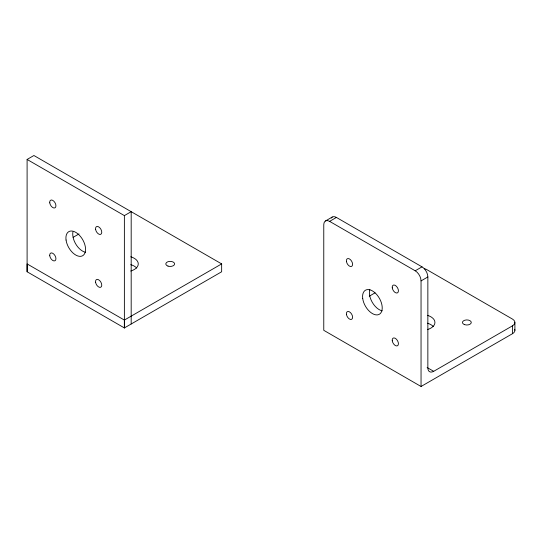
<?xml version="1.0" encoding="UTF-8"?>
<svg xmlns="http://www.w3.org/2000/svg" width="542" height="542" viewBox="0 0 542 542"><rect width="100%" height="100%" fill="white"/><g stroke="black" fill="none" stroke-linecap="round" stroke-linejoin="round"><path stroke-width="0.81" d="M27.1 271.772L27.1 159.45L33.909 155.513L221.651 263.907L221.651 271.772L124.375 327.93L27.1 271.772L27.1 263.907L124.375 320.071L221.651 263.907M131.184 324.001L131.184 211.678L124.375 215.608L124.375 327.93L124.375 320.071M329.604 221.366L415.206 270.79A8.252 4.763 60 0 1 421.046 280.898L421.046 386.487L323.77 330.322L323.77 224.74A8.252 4.763 60 0 1 329.604 221.366L336.413 217.437L422.015 266.86A8.252 4.763 60 0 1 427.855 276.969L427.855 367.95A8.252 4.763 -60 0 0 433.688 371.324L512.481 325.83A8.252 4.763 0 0 0 512.481 319.089L426.879 269.672A8.252 4.763 0 0 0 424.325 268.663M514.9 330.322L514.9 322.463M73.177 237.308L79.03 233.927M325.478 220.96L332.287 217.03M369.244 296.203L375.078 292.836M415.206 270.79L422.015 266.86M421.046 280.898L427.855 276.969M421.046 386.487L512.481 333.696A8.252 4.763 0 0 0 514.724 329.346M427.11 367.523L433.688 371.324M27.1 159.45L124.375 215.608M512.481 325.83L512.481 333.696M130.757 256.786A13.896 8.022 0 0 1 138.271 263.907A13.896 8.022 0 0 1 130.757 271.034M130.757 264.645A13.896 8.022 0 0 1 136.72 268.087M85.528 252.287A13.896 8.022 60 0 1 72.933 231.881M427.428 315.336A13.896 8.022 0 0 1 434.935 322.463A13.896 8.022 0 0 1 427.428 329.583M427.428 323.195A13.896 8.022 0 0 1 433.383 326.636M382.198 310.844A13.896 8.022 60 0 1 372.266 302.321A13.896 8.022 60 0 1 369.854 289.462M331.23 218.087A8.252 4.763 60 0 1 336.413 217.437M168.006 266.108A4.404 2.541 0 0 0 174.605 263.907A4.404 2.541 0 0 0 168.006 261.705A4.404 2.541 0 0 0 168.006 266.108M95.588 229.3A4.404 2.541 60 0 0 100.649 234.368A4.404 2.541 60 0 0 99.728 227.701A4.404 2.541 60 0 0 95.588 229.3M95.588 282.226A4.404 2.541 60 0 0 100.649 287.294A4.404 2.541 60 0 0 99.728 280.627A4.404 2.541 60 0 0 95.588 282.226M49.756 255.763A4.404 2.541 60 0 0 54.817 260.831A4.404 2.541 60 0 0 53.895 254.164A4.404 2.541 60 0 0 49.756 255.763M49.756 202.843A4.404 2.541 60 0 0 54.817 207.911A4.404 2.541 60 0 0 53.895 201.245A4.404 2.541 60 0 0 49.756 202.843M66.056 240.038A13.896 8.022 60 0 0 82.032 256.034A13.896 8.022 60 0 0 79.125 234.991A13.896 8.022 60 0 0 66.056 240.038M464.67 324.665A4.404 2.541 0 0 0 471.276 322.463A4.404 2.541 0 0 0 464.67 320.261A4.404 2.541 0 0 0 464.67 324.665M392.252 287.856A4.404 2.541 60 0 0 397.313 292.924A4.404 2.541 60 0 0 396.392 286.257A4.404 2.541 60 0 0 392.252 287.856M392.252 340.776A4.404 2.541 60 0 0 397.313 345.843A4.404 2.541 60 0 0 396.392 339.177A4.404 2.541 60 0 0 392.252 340.776M346.426 314.313A4.404 2.541 60 0 0 351.487 319.38A4.404 2.541 60 0 0 350.566 312.714A4.404 2.541 60 0 0 346.426 314.313M346.426 261.393A4.404 2.541 60 0 0 351.487 266.461A4.404 2.541 60 0 0 350.566 259.794A4.404 2.541 60 0 0 346.426 261.393M362.727 298.595A13.896 8.022 60 0 0 378.702 314.584A13.896 8.022 60 0 0 375.789 293.547A13.896 8.022 60 0 0 362.727 298.595"/></g></svg>
